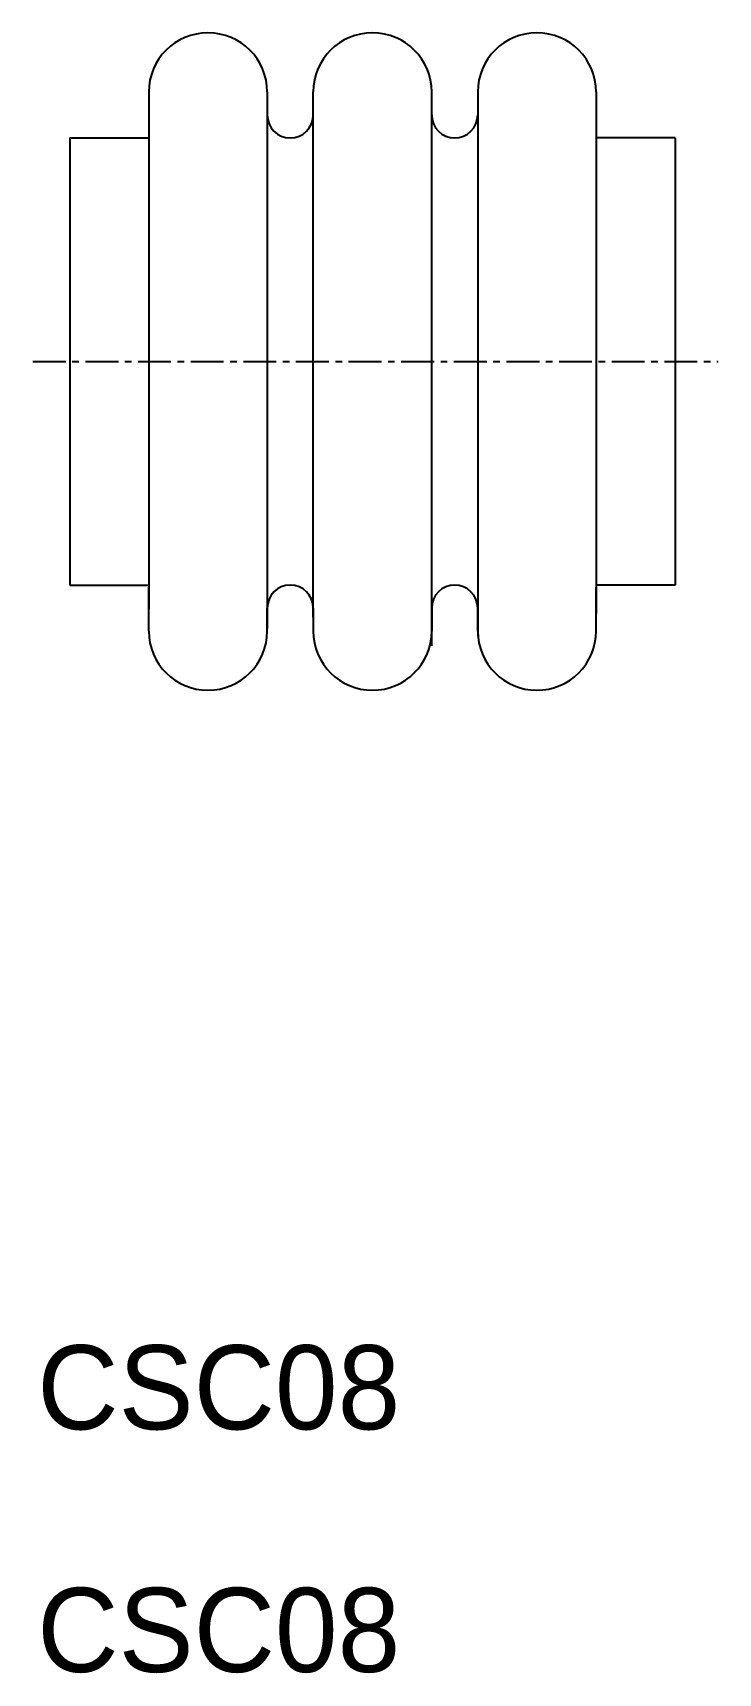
# Model space of a CAD drawing. Extents: x 169 to 195.1, y 76 to 138.3.
import ezdxf

# ---------------------------------------------------------------- set-up
doc = ezdxf.new("R2010")
doc.units = 0
doc.linetypes.add('CENTER', pattern=[2, 1.25, -0.25, 0.25, -0.25])
doc.layers.get('0').update_dxf_attribs({"linetype": 'CONTINUOUS'})
doc.layers.add('CENTER', color=1, linetype='CENTER')

msp = doc.modelspace()

# ---------------------------------------------------------------- linework, layer by layer
for p, q in [((173.454, 136.095), (173.454, 116.43)), ((177.954, 136.095), (177.954, 115.687)), ((179.704, 116.12), (179.704, 136.095)), ((184.204, 115.037), (184.204, 136.095)), ((185.954, 136.095), (185.954, 115.398)), ((190.454, 136.095), (190.454, 116.264)), ((170.454, 134.345), (170.454, 117.345)), ((170.454, 134.345), (173.454, 134.345)), ((193.454, 134.345), (190.454, 134.345)), ((193.454, 134.345), (193.454, 117.345)), ((170.454, 130.095), (170.454, 130.095)), ((170.454, 125.845), (170.454, 125.845)), ((170.454, 117.345), (173.454, 117.345)), ((193.454, 117.345), (190.454, 117.345)), ((173.454, 115.595), (173.454, 117.266)), ((190.454, 115.595), (190.454, 117.266)), ((177.954, 115.595), (177.954, 116.47)), ((179.704, 116.47), (179.704, 115.595)), ((184.204, 116.47), (184.204, 115.595)), ((185.954, 115.595), (185.954, 116.47))]:
    msp.add_line(p, q)
for centre, radius, start, end in [((175.704, 136.095), 2.25, 0, 180), ((181.954, 136.095), 2.25, 0, 180), ((188.204, 136.095), 2.25, 0, 180), ((178.829, 135.22), 0.875, 180, 0), ((185.079, 135.22), 0.875, 180, 0), ((178.829, 116.47), 0.875, 0, 180), ((185.079, 116.47), 0.875, 0, 180), ((175.704, 115.595), 2.25, 180, 0), ((181.954, 115.595), 2.25, 180, 0), ((188.204, 115.595), 2.25, 180, 0)]:
    msp.add_arc(centre, radius, start, end)
at = {"layer": 'CENTER', "color": 1, "linetype": 'CENTER'}
msp.add_line((169.047, 125.845), (195.092, 125.845), dxfattribs=at)

# ---------------------------------------------------------------- texts
for p in [(169.215, 85.238), (169.215, 76.011)]:
    msp.add_text('CSC08', height=3.2).set_placement(p)

doc.saveas('drawing.dxf')
